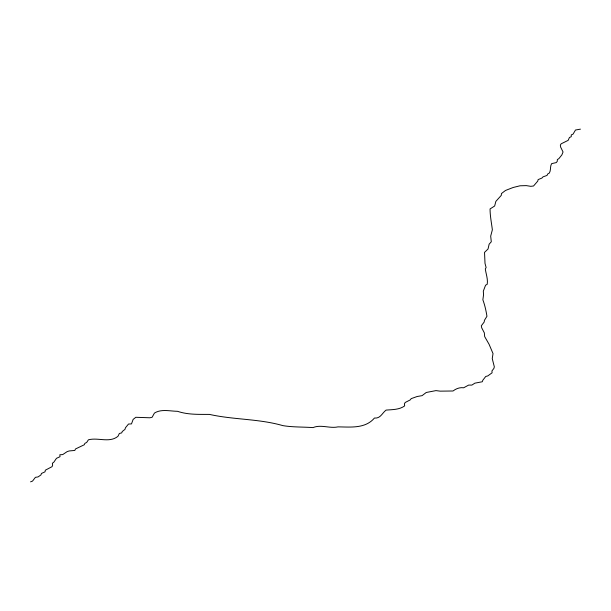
<?xml version="1.0" encoding="UTF-8"?>
<svg xmlns="http://www.w3.org/2000/svg" width="611" height="611" viewBox="0 0 611 611"><rect width="100%" height="100%" fill="white"/><g stroke="black" fill="none" stroke-linecap="round" stroke-linejoin="round"><path stroke-width="0.92" d="M30.55 481.85L32.543 481.086L35.4 477.336L38.042 476.924L40.952 474.93L41.441 473.464L45.008 471.829L45.367 470.18L52.057 466.667L52.638 465.147L52.37 463.268L53.814 462.206L56.456 458.334L60.023 456.7L59.84 454.76L62.719 454.592L67.187 451.598L69.196 450.956L74.817 450.437L75.504 448.97L84.295 444.755L84.891 443.349L86.67 442.471L88.389 439.828C98.058 437.186 109.491 443.288 117.976 436.292L119.366 433.474L121.681 432.893L122.284 431.481L124.98 429.373L125.446 427.784L128.509 424.034L131.487 423.919L133.137 419.398L135.833 417.29L149.901 417.779L152.124 417.26L154.423 413.089C161.22 408.774 169.873 411.203 177.465 411.302C188.051 414.861 198.667 414.319 209.512 414.411C233.746 419.841 258.865 418.695 282.824 425.615C292.745 427.288 303.041 426.875 313.008 427.601C320.951 424.217 329.696 428.708 338.005 426.875C350.729 427.005 365.294 428.815 374.428 418.061C380.538 418.718 382.165 412.96 386.083 410.096C392.422 409.576 399.365 409.782 404.673 405.895L404.39 403.902L405.185 402.489L410.21 399.915L411.226 398.624L417.122 396.516L422.094 395.645L426.241 392.483L435.971 390.612L440.149 391.147L453.026 390.994C456.027 388.672 459.816 387.198 463.657 387.779L468.668 385.083L471.868 385.09L474.892 383.158L482.293 381.76L482.782 380.294L485.73 376.483L487.845 375.895L492.099 372.786L491.931 370.969L493.871 368.448L494.337 366.86L492.245 358.581L493.024 353.586L489.09 344.306L484.676 336.6L484.332 332.842L481.712 327.847L481.315 325.793L484.179 322.035L484.431 320.332L486.944 316.284C486.081 310.747 484.844 305.156 482.866 299.78L483.553 294.846L483.324 291.149L485.562 285.222L487.227 284.283C488.036 278.853 486.005 274.133 485.317 268.955L486.119 267.542L485.012 263.372L484.531 252.389L488.036 248.99L489.144 244.179L491.297 241.773L490.686 236.129L492.367 229.789C491.488 222.878 490.06 215.851 490.06 208.939L494.643 206.014L495.872 201.378L501.303 195.337L501.448 193.572L505.496 190.464L513.164 187.485L520.022 185.79L526.3 185.622L530.799 186.332L533.548 185.988L537.749 181.116L538.131 179.596L541.911 178.068L543.034 176.839L547.028 175.433L547.716 173.967L549.289 173.089C551.153 170.171 549.854 166.589 551.626 163.641L556.277 162.587L557.285 161.296L557.339 159.593L558.897 158.6L561.868 154.904L563.044 151.971L560.638 147.091L560.348 145.097L561.165 143.806L568.169 140.354L569.452 137.475L571.239 136.711L571.277 134.894L573.072 134.13L575.478 130.028L580.45 129.15"/></g></svg>
